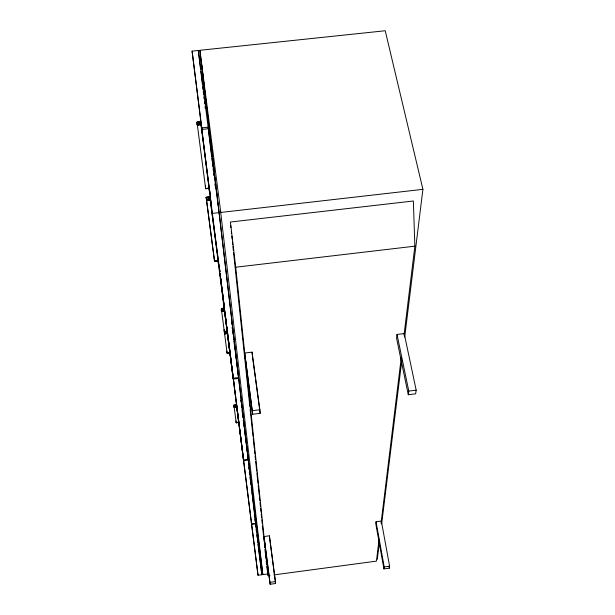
<?xml version="1.0" encoding="UTF-8"?>
<svg xmlns="http://www.w3.org/2000/svg" width="615" height="615" viewBox="0 0 615 615"><rect width="100%" height="100%" fill="white"/><g stroke="black" fill="none" stroke-linecap="round" stroke-linejoin="round"><path stroke-width="0.92" d="M376.034 521.72L375.796 523.819L383.937 568.906L389.326 568.183L389.618 566.223L381.331 521.02L376.034 521.72L384.214 566.953L383.937 568.906M397.013 334.437L396.583 338.304L408.283 394.745L415.625 393.823L416.178 390.164L404.201 333.561L397.013 334.437L408.791 391.086L408.283 394.745M379.109 539.24L376.442 561.126L273.829 574.91M381.077 523.119L401.28 357.507M404.017 335.106L414.864 246.177L413.357 200.997L230.41 222.023L235.722 267.21L268.132 575.678L270.031 575.425M377.303 559.243L379.417 542.084M381.646 523.972L401.749 360.936M404.693 337.105L422.912 189.328L385.228 30.75L199.89 50.299L214.658 175.267M255.848 523.826L251.589 524.387L258.023 575.256L261.867 574.741L252.434 496.812M201.028 59.478L248.706 463.126L262.828 574.61L268.501 573.849M269.954 582.344L275.428 581.606L269.385 535.819L264.019 536.526L270.146 584.25L275.597 583.512L275.428 581.606M384.214 566.953L389.618 566.223M248.229 459.359L243.448 459.966L220.662 278.218M248.306 460.02L255.786 523.304L251.527 523.865L243.525 460.627L248.306 460.02L244.455 429.608M252.335 410.689L259.845 409.744L252.05 352.141L244.739 353.033L252.696 414.264L260.168 413.326L259.845 409.744M408.791 391.086L416.178 390.164M236.175 422.467L238.628 422.159L239.22 424.919M238.666 422.474L236.214 422.789L238.651 422.344M233.1 378.217L238.566 377.541L219.078 212.636L208.347 128.727L201.82 129.442L233.1 378.217L217.956 260.091M233.216 379.071L238.666 378.402L235.199 351.073M236.652 404.439L236.706 406.93L234.192 407.338L233.915 405.116L236.206 422.774M233.923 405.139L236.452 404.939M233.938 405.254L236.483 405.131M233.954 405.385L236.468 405.07M234.084 406.484L236.606 406.169M234.107 406.638L236.629 406.323M234.123 406.799L236.637 406.407M234.146 406.969L236.66 406.569M234.154 407.045L236.675 406.73L234.177 407.184M228.918 352.71C222.538 353.748 235.491 352.026 227.112 353.11M224.314 331.516L227.12 331.147L224.298 331.531L224.598 333.837L227.404 333.422M224.344 331.8L227.158 331.454M224.49 332.984L227.304 332.638M224.513 333.146L227.327 332.807M224.521 333.238L227.335 332.9M224.544 333.422L227.35 332.992M224.56 333.514L227.373 333.169M224.583 333.684L227.381 333.261M224.613 333.953L227.427 333.614M227.973 338.027L229.064 344.408M224.536 310.775C216.788 313.158 224.875 303.472 224.536 310.775L230.195 355.57M227.112 353.095L221.354 308.83L224.252 308.484M221.377 309.03L224.275 308.684M221.523 310.237L224.429 309.891M221.546 310.406L224.444 310.06M221.569 310.59L224.46 310.152M221.577 310.69L224.483 310.344M221.592 310.783L224.49 310.437M221.615 310.959L224.506 310.529M221.623 311.044L224.529 310.698M221.646 311.244L224.552 310.898M214.481 260.829L218.041 260.775L214.52 261.167L206.156 197.315L209.953 196.885L210.053 197.715M235.722 267.21L414.864 246.177M209.969 197.061C200.329 198.96 212.198 194.109 210.322 199.898L218.44 264.004M206.202 197.669L209.992 197.238M206.379 199.16L210.176 198.73M206.409 199.375L210.207 198.945M206.44 199.614L210.222 199.06M206.456 199.737L210.253 199.306M206.471 199.867L210.268 199.437M206.486 199.99L210.284 199.56M206.502 200.106L210.299 199.675M206.517 200.221L210.315 199.79M206.532 200.329L210.322 199.898M206.555 200.513L210.345 200.083M210.422 200.682L211.253 204.234L210.722 199.96M211.206 206.971L218.663 262.943M212.26 213.413L219.078 212.636M422.912 189.328L220.777 212.444L199.89 50.299M207.317 188.228L209.046 188.344L205.656 188.72L196.985 122.147L197.354 125.122L200.997 124.722M205.302 185.884L205.641 188.574L209.046 188.336M205.656 188.72L209.023 188.19M196.985 122.17L200.621 121.747L200.798 123.154L201.12 122.723M196.992 122.216L200.636 121.832L200.913 124.076L197.254 124.353M197.015 122.423L200.659 122.031M197.184 123.799L200.828 123.4M197.207 123.999L200.851 123.6M197.223 124.115L200.867 123.715M197.238 124.23L200.882 123.83M197.284 124.591L200.928 124.199M197.3 124.714L200.944 124.315M197.315 124.83L200.959 124.43L209.423 191.419L208.954 187.606M197.33 124.937L200.974 124.538M208.147 127.182L198.33 50.468L192.088 51.122L201.628 127.897L208.147 127.182L211.66 156.71M201.074 125.352L201.851 128.62M388.98 566.307L389.326 568.183M268.132 575.678L266.795 566.546M214.52 261.167L214.197 258.523M206.163 197.323L214.166 258.323M252.411 355.939L255.333 377.579M255.586 379.455L260.168 413.326M275.597 583.512L269.385 535.819M245.139 356.823L252.696 414.264M264.235 538.579L270.146 584.25M239.012 425.249L236.714 407.022M231.532 322.298L231.77 324.197M232.139 327.049L232.378 328.956M232.739 331.808L233.1 334.66M233.346 336.559L233.708 339.411M233.954 341.317L234.43 345.115M234.599 346.345L235.038 349.874M240.719 400.157L240.995 402.302M241.357 405.154L241.603 407.061M241.964 409.913L242.325 412.765M242.564 414.664L242.925 417.516M243.248 420.107L243.648 423.22M243.855 424.857L244.255 427.979M248.721 467.477L248.975 469.514M249.321 472.212L249.582 474.28M249.944 477.14L250.305 479.992M250.643 482.621L250.905 484.758M251.235 487.349L251.627 490.478M251.835 492.077L252.235 495.244M254.295 514.824L254.533 516.723M254.894 519.575L255.14 521.482M255.494 524.334L255.855 527.186M256.101 529.092L256.463 531.944M256.816 534.796L257.178 537.648M257.424 539.547L257.777 542.407M258.023 544.306L261.867 574.741M209.746 191.234L209.707 190.919M192.088 51.122L201.074 122.362M209.7 190.742L210.061 193.594M210.299 195.493L210.538 197.392M218.932 263.958L219.24 266.802M219.532 268.717L219.893 271.569L219.478 268.747M220.132 273.475L220.493 276.335M220.731 278.234L221.093 281.093M221.331 282.992L221.692 285.852M221.93 287.751L222.292 290.611M222.538 292.509L222.891 295.369M223.137 297.268L223.491 300.128M223.737 302.026L224.575 308.692M230.071 352.272L230.31 354.179M230.548 356.077L230.909 358.937M231.148 360.836L231.509 363.696M231.755 365.594L232.109 368.454M232.355 370.353L233.431 378.917M233.669 380.823L234.031 383.675M234.269 385.582L234.63 388.434M234.869 390.333L235.829 397.951M236.075 399.85L236.314 401.756M239.135 424.15L239.496 426.987M239.735 428.886L243.194 456.345M243.44 458.244L243.794 461.081M201.628 127.897L210.468 197.915M225.643 317.263L225.989 320.038M226.228 321.883L226.574 324.659M226.812 326.511L227.273 330.201M227.512 332.054L227.573 334.86L227.073 330.809M229.295 346.237L230.341 354.494M238.297 417.6L236.752 407.33M238.535 419.468L238.889 422.282M211.591 206.932L211.368 205.141M211.16 206.609L210.868 204.272M236.391 402.364L238.904 422.582M239.12 424.288L258.023 575.256M227.427 331.339L227.904 335.137M228.042 336.29L243.525 460.627M202.104 130.672L202.158 131.08M218.648 262.044L218.41 260.145L218.632 262.674M219.478 268.709L219.832 271.561M220.424 276.32L220.07 273.46L220.431 276.373M202.02 129.965L201.505 125.867M220.67 278.28L223.752 303.064M224.606 311.298L225.198 316.079M201.682 130.249L201.482 128.658M235.983 420.914L236.198 422.651M226.874 351.111L227.081 352.795M224.06 329.602L224.275 331.316M198.33 50.468L200.605 69.472M200.836 71.371L202.427 84.67M202.658 86.569L202.996 89.421M203.227 91.32L203.565 94.172M203.911 97.024L204.134 98.923M204.48 101.775L204.703 103.674M205.049 106.526L205.272 108.424M214.889 177.174L215.227 180.034M215.45 181.94L215.903 185.761M216.126 187.667L216.465 190.527M216.688 192.434L217.026 195.301M217.933 202.927L218.156 204.841M238.666 378.402L248.252 459.536M211.852 158.216L212.229 161.468M212.459 163.375L212.875 166.78M213.097 168.687L213.443 171.539M213.666 173.445L213.928 175.759M214.912 183.908L215.142 185.815M220.577 211.322L262.828 574.61M230.71 225.667L230.909 227.573M231.317 231.394L231.517 233.308M231.824 236.168L232.124 239.035M232.424 241.895L232.731 244.762M232.931 246.669L233.339 250.489M233.539 252.404L249.913 407.084M250.113 408.998L253.049 436.688M253.249 438.595L254.256 448.143M254.464 450.057L254.864 453.87M255.064 455.784L255.471 459.605M255.671 461.511L256.686 471.059M256.886 472.966L258 483.475M258.2 485.381L259.215 494.929M259.415 496.843L259.814 500.656M260.022 502.57L260.422 506.391M260.629 508.298L261.029 512.118M261.229 514.025L261.636 517.845M261.836 519.76L262.244 523.573M262.444 525.487L263.458 535.035M263.658 536.941L264.166 541.715M264.365 543.629L264.773 547.45M264.973 549.356L265.38 553.177M265.58 555.084L265.98 558.904M266.187 560.818L266.587 564.632M252.05 352.141L252.319 354.986M218.018 260.583L214.497 260.998L218.025 260.652"/></g></svg>
